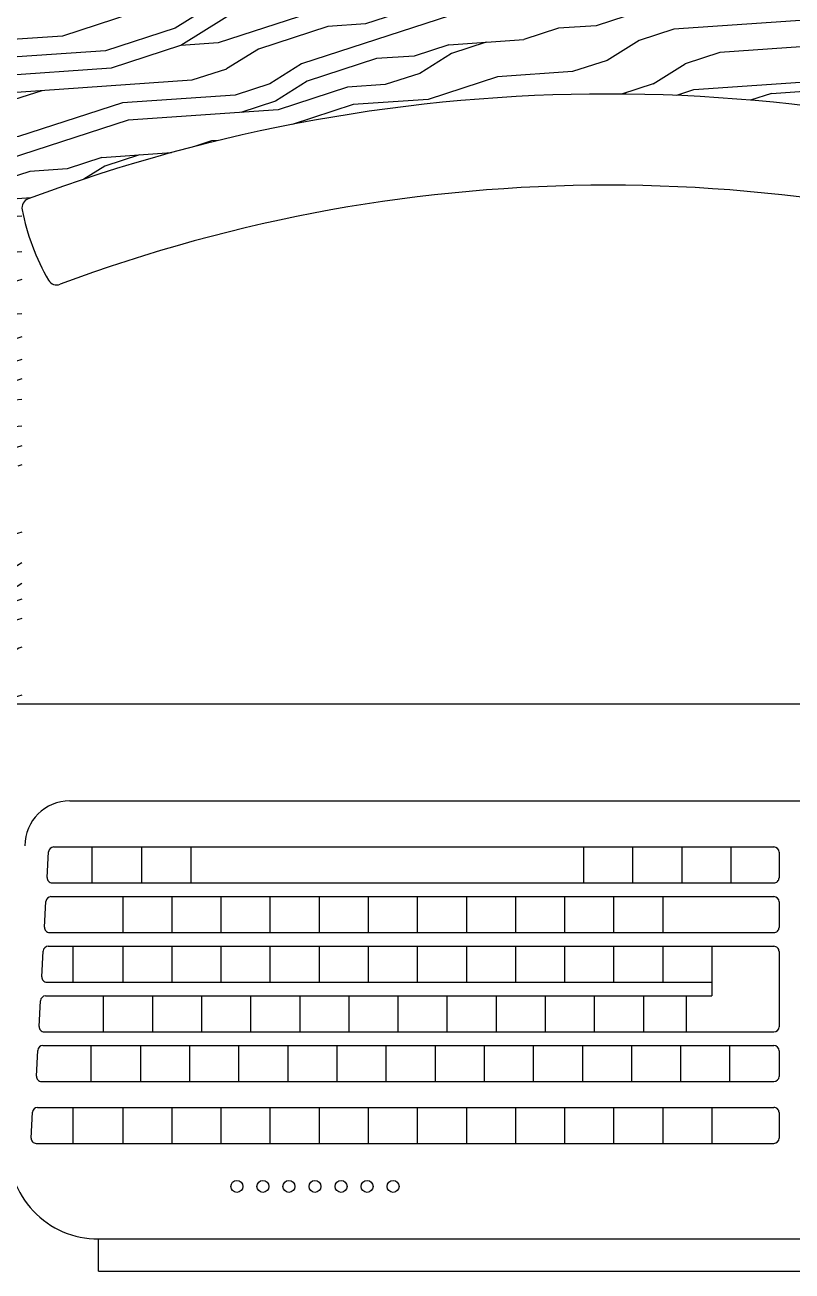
# Model space of a CAD drawing. Header units: millimetres. Extents: x 3258 to 5904, y 891 to 1994.
# Drawn here: x 3374.53 to 3403.98, y 1717.07 to 1764.9 of the extents above; entities that cross this region are included whole.
import ezdxf

# ---------------------------------------------------------------- set-up
doc = ezdxf.new("R2010")
doc.units = ezdxf.units.MM
doc.header["$LTSCALE"] = 0.5
doc.layers.add('22££arredo', color=250, linetype='Continuous')
doc.layers.add('22££retini', color=13, linetype='Continuous')

msp = doc.modelspace()

# ---------------------------------------------------------------- hatches: boundary and pattern name
at = {"layer": '22££retini'}
h = msp.add_hatch(dxfattribs=at)
h.set_pattern_fill('LEGNO1', color=256, scale=14, angle=198, pattern_type=2)
h.set_pattern_definition([(198, (276.8153405115672, -105.1335285132518), (4.326237921249268, -13.31479122813215), [2.8, -4.2, 1.4, -5.600000000000001]), (198, (267.6031425999059, -108.4947648388296), (4.326237921249268, -13.31479122813215), [2.8, -11.2]), (198, (269.1509336187816, -108.7278806081113), (4.326237921249268, -13.31479122813215), [1.4, -12.6]), (198, (276.5822247422856, -106.6813195321275), (4.326237921249268, -13.31479122813215), [0.7000000000000001, -9.799999999999999, 0.7000000000000001, -2.8]), (198, (272.1383597085018, -108.8612423659713), (4.326237921249268, -13.31479122813215), [2.8, -4.2, 0.7000000000000001, -6.3]), (198, (275.575213463566, -108.1125526663623), (4.326237921249268, -13.31479122813215), [2.1, -11.9]), (198, (272.3546716045642, -109.5269819273779), (4.326237921249268, -13.31479122813215), [4.2, -9.799999999999999]), (198, (276.4572649210351, -108.5619803317065), (4.326237921249268, -13.31479122813215), [2.8, -11.2]), (198, (271.2395043778135, -110.6253452809095), (4.326237921249268, -13.31479122813215), [7, -7]), (198, (275.4502536423156, -109.9932134659413), (4.326237921249268, -13.31479122813215), [1.4, -4.2, 2.8, -5.600000000000001]), (198, (266.2380557306543, -113.3544497915191), (4.326237921249268, -13.31479122813215), [2.8, -11.2]), (198, (269.0091699243119, -112.8220719879725), (4.326237921249268, -13.31479122813215), [1.4, -12.6]), (198, (271.7802841179696, -112.289694184426), (4.326237921249268, -13.31479122813215), [1.4, -12.6]), (198, (278.5458356800669, -110.4594450045047), (4.326237921249268, -13.31479122813215), [2.8, -11.2]), (198, (271.9965960140321, -112.9554337458326), (4.326237921249268, -13.31479122813215), [2.8, -11.2]), (198, (272.2129079100945, -113.6211733072392), (4.326237921249268, -13.31479122813215), [2.8, -2.8, 2.8, -5.600000000000001]), (198, (275.0921780517834, -113.421665284396), (4.326237921249268, -13.31479122813215), [1.4, -7, 2.8, -2.8]), (198, (272.5373757541882, -114.6197826493491), (4.326237921249268, -13.31479122813215), [4.2, -9.799999999999999]), (198, (272.7536876502507, -115.2855222107557), (4.326237921249268, -13.31479122813215), [2.8, -11.2]), (198, (278.1877600895348, -113.8878968229593), (4.326237921249268, -13.31479122813215), [4.2, -5.600000000000001, 1.4, -2.8]), (198, (278.4040719855973, -114.5536363843659), (4.326237921249268, -13.31479122813215), [7, -7]), (198, (270.5233531967492, -117.4822489178188), (4.326237921249268, -13.31479122813215), [1.4, -12.6]), (198, (274.6259465132201, -116.5172473221473), (4.326237921249268, -13.31479122813215), [2.8, -11.2]), (198, (277.3970607068778, -115.9848695186008), (4.326237921249268, -13.31479122813215), [1.4, -5.600000000000001, 1.4, -5.600000000000001]), (198, (278.8366957777222, -115.8851155071791), (4.326237921249268, -13.31479122813215), [1.4, -4.2, 2.8, -5.600000000000001]), (198, (276.281893480127, -117.0832328721323), (4.326237921249268, -13.31479122813215), [1.4, -7, 1.4, -4.2]), (198, (273.7270911825318, -118.2813502370855), (4.326237921249268, -13.31479122813215), [4.2, -9.799999999999999]), (198, (279.2693195698471, -117.2165946299924), (4.326237921249268, -13.31479122813215), [2.8, -11.2]), (198, (272.7200799038123, -119.7125833713203), (4.326237921249268, -13.31479122813215), [1.4, -12.6]), (198, (270.1652776062171, -120.9107007362735), (4.326237921249268, -13.31479122813215), [1.4, -12.6]), (212.03624347, (267.8194544959684, -109.1605044002362), (-13.3147912279104, -4.326237920638877), [1.442, -56.281477364]), (212.03624347, (267.4613789054363, -112.5889562186909), (-13.3147912279104, -4.326237920638877), [1.442, -56.281477364]), (212.03624347, (271.3886007809991, -120.1452071634452), (-13.3147912279104, -4.326237920638877), [1.442, -56.281477364]), (212.03624347, (273.7606989289702, -113.8542890765209), (-13.3147912279104, -4.326237920638877), [1.442, -56.281477364]), (212.03624347, (271.7466763715312, -116.7167553449906), (-13.3147912279104, -4.326237920638877), [1.442, -56.281477364]), (212.03624347, (270.0907294046243, -116.1507697950056), (-13.3147912279104, -4.326237920638877), [1.442, -56.281477364]), (212.03624347, (277.505216654909, -116.3177392993041), (-13.3147912279104, -4.326237920638877), [1.442, -56.281477364]), (212.03624347, (271.9629882675937, -117.3824949063972), (-13.3147912279104, -4.326237920638877), [1.442, -56.281477364]), (212.03624347, (267.6776908014987, -113.2546957800975), (-13.3147912279104, -4.326237920638877), [2.884, -54.839477364]), (212.03624347, (269.3336377684057, -113.8206813300825), (-13.3147912279104, -4.326237920638877), [2.884, -54.839477364]), (212.03624347, (269.5499496644681, -114.4864208914891), (-13.3147912279104, -4.326237920638877), [2.884, -54.839477364]), (3.963756530000069, (272.1383597085018, -108.8612423659713), (13.31479122759397, 4.32623792161275), [1.442, -2.884, 1.442, -51.955477364]), (3.963756530000069, (275.4502536423156, -109.9932134659413), (13.31479122759397, 4.32623792161275), [1.442, -56.281477364]), (3.963756530000069, (277.3970607068778, -115.9848695186008), (13.31479122759397, 4.32623792161275), [2.884, -54.839477364]), (32.03624347000004, (267.6031425999059, -108.4947648388296), (13.3147912279104, 4.326237920638875), [1.442, -56.281477364]), (183.9637565300001, (264.9401843542795, -109.3600124230794), (-13.31479122759398, -4.326237921612742), [1.442, -56.281477364]), (183.9637565300001, (270.4488049951564, -112.7223179765509), (-13.31479122759398, -4.326237921612742), [1.442, -56.281477364]), (183.9637565300001, (268.5429383857486, -115.9176540257239), (-13.31479122759398, -4.326237921612742), [1.442, -56.281477364]), (183.9637565300001, (274.1933227210952, -115.1857681993341), (-13.31479122759398, -4.326237921612742), [1.442, -56.281477364]), (183.9637565300001, (276.0655815840645, -116.4174933107257), (-13.31479122759398, -4.326237921612742), [1.442, -56.281477364]), (183.9637565300001, (274.9504143573138, -117.5158566642572), (-13.31479122759398, -4.326237921612742), [1.442, -56.281477364]), (183.9637565300001, (274.1933227210952, -115.1857681993341), (-13.31479122759398, -4.326237921612742), [1.442, -56.281477364]), (183.9637565300001, (270.8478210408429, -118.4808582599287), (-13.31479122759398, -4.326237921612742), [5.768000000000001, -51.955477364]), (183.9637565300001, (275.916485180879, -106.8976314281899), (-13.31479122759398, -4.326237921612742), [5.768000000000001, -51.955477364]), (183.9637565300001, (274.9094739021594, -108.3288645624248), (-13.31479122759398, -4.326237921612742), [5.768000000000001, -51.955477364]), (183.9637565300001, (273.7943066754087, -109.4272279159563), (-13.31479122759398, -4.326237921612742), [1.442, -2.884, 2.884, -50.513477364]), (183.9637565300001, (274.1187745195024, -110.4258372580662), (-13.31479122759398, -4.326237921612742), [2.884, -2.884, 2.884, -49.071477364]), (183.9637565300001, (275.8828774344405, -111.3246925887545), (-13.31479122759398, -4.326237921612742), [5.768000000000001, -51.955477364]), (183.9637565300001, (277.5388244013474, -111.8906781387395), (-13.31479122759398, -4.326237921612742), [5.768000000000001, -51.955477364]), (183.9637565300001, (277.7551362974099, -112.5564177001461), (-13.31479122759398, -4.326237921612742), [5.768000000000001, -51.955477364]), (183.9637565300001, (269.7326538140921, -119.5792216134602), (-13.31479122759398, -4.326237921612742), [1.442, -56.281477364]), (183.96376753, (268.8337984834039, -121.3433245283984), (-13.31479039701567, -4.326240477869074), [2.884, -54.839477364]), (183.96376753, (276.6063613242207, -118.0818422142422), (-13.31479039701567, -4.326240477869074), [2.884, -54.839477364]), (183.96375753, (274.1523822659408, -105.9987760975017), (-13.31479115208687, -4.326238153999694), [5.768000000000001, -51.955477364]), (183.96375753, (269.191874073936, -117.9148727099437), (-13.31479115208687, -4.326238153999694), [4.326, -53.397477364]), (183.96375753, (267.5359271070291, -117.3488871599587), (-13.31479115208687, -4.326238153999694), [8.652, -49.071477364])])
edge = h.paths.add_edge_path()
edge.add_line((3353.681095628507, 1769.847663787704), (3353.681095628508, 1771.335099325138))
edge.add_line((3353.681095628508, 1771.335099325138), (3334.713215430954, 1771.335099325138))
edge.add_line((3334.713215430954, 1771.335099325138), (3334.713215430954, 1752.335099325138))
edge.add_line((3334.713215430954, 1752.335099325138), (3372.414915186028, 1752.335099325138))
edge.add_arc((3498.564903148592, 1753.810885490547), 126.1586200295522, 179.370066601669, 180.6702534261091, ccw=False)
edge.add_line((3372.413907885816, 1755.197897376607), (3372.413907885817, 1761.440033537619))
edge.add_arc((3373.163889681355, 1761.445259086373), 0.7499999999996965, -1.4869819344207258, 180.3992057489696, ccw=False)
edge.add_arc((3613.814090099283, 1756.870261129389), 239.9437022426689, 178.9121254529303, 181.0830086487028)
edge.add_line((3373.9132510984, 1752.335099325138), (3374.413907885816, 1752.335099325138))
edge.add_line((3374.413907885816, 1752.335099325138), (3374.413905982599, 1757.86738962387))
edge.add_arc((3374.790169096244, 1757.867389538122), 0.3762631136454144, 110.50169435597499, 179.9999869425719, ccw=False)
edge.add_arc((3396.913973000233, 1698.699936973373), 63.54468989620749, 69.49830115230691, 110.50169904130021, ccw=False)
edge.add_arc((3419.037776674964, 1757.867389623867), 0.3762631136242659, 1.5183894750541072, 69.49830106887322, ccw=False)
edge.add_line((3419.413907672004, 1757.877359766288), (3419.413907672004, 1752.33509932514))
edge.add_line((3419.413907672004, 1752.33509932514), (3419.91456445942, 1752.335099325139))
edge.add_arc((3180.013725457535, 1756.870261129276), 239.943702243668, 358.9169913513285, 361.0912747483582)
edge.add_line((3419.913907672004, 1761.440033537474), (3419.913907672008, 1762.590033537527))
edge.add_arc((3420.213907672008, 1762.590033537526), 0.3000000000004093, 90, 179.9999999998263, ccw=False)
edge.add_line((3420.213907672008, 1762.890033537526), (3421.113907672, 1762.890033537526))
edge.add_arc((3421.113907672, 1762.590033537525), 0.3000000000001819, 0, 89.99999999982629, ccw=False)
edge.add_line((3421.413907672, 1762.590033537526), (3421.413907672004, 1755.197897376665))
edge.add_arc((3295.262912411184, 1753.810885490534), 126.1586200275972, -0.6702534261133906, 0.6299333983731117, ccw=False)
edge.add_line((3421.412900371793, 1752.335099325138), (3472.713215430954, 1752.335099325138))
edge.add_line((3472.713215430954, 1752.335099325138), (3472.713215430955, 1769.847663787704))
edge.add_line((3472.713215430955, 1769.847663787704), (3353.681095628507, 1769.847663787704))
h = msp.add_hatch(dxfattribs=at)
h.set_pattern_fill('LEGNO1', color=256, scale=14, angle=198, pattern_type=2)
h.set_pattern_definition([(198, (266.3153443264991, -124.1335285132518), (4.326237921249268, -13.31479122813215), [2.8, -4.2, 1.4, -5.600000000000001]), (198, (257.1031464148379, -127.4947648388296), (4.326237921249268, -13.31479122813215), [2.8, -11.2]), (198, (258.6509374337135, -127.7278806081113), (4.326237921249268, -13.31479122813215), [1.4, -12.6]), (198, (266.0822285572175, -125.6813195321275), (4.326237921249268, -13.31479122813215), [0.7000000000000001, -9.799999999999999, 0.7000000000000001, -2.8]), (198, (261.6383635234337, -127.8612423659713), (4.326237921249268, -13.31479122813215), [2.8, -4.2, 0.7000000000000001, -6.3]), (198, (265.0752172784979, -127.1125526663623), (4.326237921249268, -13.31479122813215), [2.1, -11.9]), (198, (261.8546754194961, -128.5269819273779), (4.326237921249268, -13.31479122813215), [4.2, -9.799999999999999]), (198, (265.957268735967, -127.5619803317065), (4.326237921249268, -13.31479122813215), [2.8, -11.2]), (198, (260.7395081927454, -129.6253452809095), (4.326237921249268, -13.31479122813215), [7, -7]), (198, (264.9502574572475, -128.9932134659413), (4.326237921249268, -13.31479122813215), [1.4, -4.2, 2.8, -5.600000000000001]), (198, (255.7380595455862, -132.3544497915191), (4.326237921249268, -13.31479122813215), [2.8, -11.2]), (198, (258.5091737392439, -131.8220719879725), (4.326237921249268, -13.31479122813215), [1.4, -12.6]), (198, (261.2802879329016, -131.289694184426), (4.326237921249268, -13.31479122813215), [1.4, -12.6]), (198, (268.0458394949989, -129.4594450045047), (4.326237921249268, -13.31479122813215), [2.8, -11.2]), (198, (261.496599828964, -131.9554337458326), (4.326237921249268, -13.31479122813215), [2.8, -11.2]), (198, (261.7129117250265, -132.6211733072392), (4.326237921249268, -13.31479122813215), [2.8, -2.8, 2.8, -5.600000000000001]), (198, (264.5921818667154, -132.421665284396), (4.326237921249268, -13.31479122813215), [1.4, -7, 2.8, -2.8]), (198, (262.0373795691202, -133.6197826493491), (4.326237921249268, -13.31479122813215), [4.2, -9.799999999999999]), (198, (262.2536914651826, -134.2855222107557), (4.326237921249268, -13.31479122813215), [2.8, -11.2]), (198, (267.6877639044667, -132.8878968229593), (4.326237921249268, -13.31479122813215), [4.2, -5.600000000000001, 1.4, -2.8]), (198, (267.9040758005292, -133.5536363843659), (4.326237921249268, -13.31479122813215), [7, -7]), (198, (260.0233570116811, -136.4822489178188), (4.326237921249268, -13.31479122813215), [1.4, -12.6]), (198, (264.125950328152, -135.5172473221473), (4.326237921249268, -13.31479122813215), [2.8, -11.2]), (198, (266.8970645218097, -134.9848695186008), (4.326237921249268, -13.31479122813215), [1.4, -5.600000000000001, 1.4, -5.600000000000001]), (198, (268.3366995926541, -134.8851155071791), (4.326237921249268, -13.31479122813215), [1.4, -4.2, 2.8, -5.600000000000001]), (198, (265.7818972950589, -136.0832328721323), (4.326237921249268, -13.31479122813215), [1.4, -7, 1.4, -4.2]), (198, (263.2270949974637, -137.2813502370855), (4.326237921249268, -13.31479122813215), [4.2, -9.799999999999999]), (198, (268.7693233847791, -136.2165946299924), (4.326237921249268, -13.31479122813215), [2.8, -11.2]), (198, (262.2200837187442, -138.7125833713203), (4.326237921249268, -13.31479122813215), [1.4, -12.6]), (198, (259.665281421149, -139.9107007362734), (4.326237921249268, -13.31479122813215), [1.4, -12.6]), (212.03624347, (257.3194583109004, -128.1605044002362), (-13.3147912279104, -4.326237920638877), [1.442, -56.281477364]), (212.03624347, (256.9613827203682, -131.5889562186909), (-13.3147912279104, -4.326237920638877), [1.442, -56.281477364]), (212.03624347, (260.888604595931, -139.1452071634452), (-13.3147912279104, -4.326237920638877), [1.442, -56.281477364]), (212.03624347, (263.2607027439021, -132.8542890765209), (-13.3147912279104, -4.326237920638877), [1.442, -56.281477364]), (212.03624347, (261.2466801864631, -135.7167553449906), (-13.3147912279104, -4.326237920638877), [1.442, -56.281477364]), (212.03624347, (259.5907332195562, -135.1507697950056), (-13.3147912279104, -4.326237920638877), [1.442, -56.281477364]), (212.03624347, (267.0052204698409, -135.3177392993041), (-13.3147912279104, -4.326237920638877), [1.442, -56.281477364]), (212.03624347, (261.4629920825256, -136.3824949063972), (-13.3147912279104, -4.326237920638877), [1.442, -56.281477364]), (212.03624347, (257.1776946164306, -132.2546957800975), (-13.3147912279104, -4.326237920638877), [2.884, -54.839477364]), (212.03624347, (258.8336415833376, -132.8206813300824), (-13.3147912279104, -4.326237920638877), [2.884, -54.839477364]), (212.03624347, (259.0499534794, -133.486420891489), (-13.3147912279104, -4.326237920638877), [2.884, -54.839477364]), (3.963756530000069, (261.6383635234337, -127.8612423659713), (13.31479122759397, 4.32623792161275), [1.442, -2.884, 1.442, -51.955477364]), (3.963756530000069, (264.9502574572475, -128.9932134659413), (13.31479122759397, 4.32623792161275), [1.442, -56.281477364]), (3.963756530000069, (266.8970645218097, -134.9848695186008), (13.31479122759397, 4.32623792161275), [2.884, -54.839477364]), (32.03624347000004, (257.1031464148379, -127.4947648388296), (13.3147912279104, 4.326237920638875), [1.442, -56.281477364]), (183.9637565300001, (254.4401881692114, -128.3600124230794), (-13.31479122759398, -4.326237921612742), [1.442, -56.281477364]), (183.9637565300001, (259.9488088100883, -131.7223179765509), (-13.31479122759398, -4.326237921612742), [1.442, -56.281477364]), (183.9637565300001, (258.0429422006805, -134.9176540257239), (-13.31479122759398, -4.326237921612742), [1.442, -56.281477364]), (183.9637565300001, (263.6933265360271, -134.1857681993341), (-13.31479122759398, -4.326237921612742), [1.442, -56.281477364]), (183.9637565300001, (265.5655853989965, -135.4174933107257), (-13.31479122759398, -4.326237921612742), [1.442, -56.281477364]), (183.9637565300001, (264.4504181722457, -136.5158566642572), (-13.31479122759398, -4.326237921612742), [1.442, -56.281477364]), (183.9637565300001, (263.6933265360271, -134.1857681993341), (-13.31479122759398, -4.326237921612742), [1.442, -56.281477364]), (183.9637565300001, (260.3478248557748, -137.4808582599287), (-13.31479122759398, -4.326237921612742), [5.768000000000001, -51.955477364]), (183.9637565300001, (265.4164889958109, -125.8976314281899), (-13.31479122759398, -4.326237921612742), [5.768000000000001, -51.955477364]), (183.9637565300001, (264.4094777170914, -127.3288645624248), (-13.31479122759398, -4.326237921612742), [5.768000000000001, -51.955477364]), (183.9637565300001, (263.2943104903406, -128.4272279159563), (-13.31479122759398, -4.326237921612742), [1.442, -2.884, 2.884, -50.513477364]), (183.9637565300001, (263.6187783344343, -129.4258372580662), (-13.31479122759398, -4.326237921612742), [2.884, -2.884, 2.884, -49.071477364]), (183.9637565300001, (265.3828812493724, -130.3246925887545), (-13.31479122759398, -4.326237921612742), [5.768000000000001, -51.955477364]), (183.9637565300001, (267.0388282162793, -130.8906781387395), (-13.31479122759398, -4.326237921612742), [5.768000000000001, -51.955477364]), (183.9637565300001, (267.2551401123418, -131.5564177001461), (-13.31479122759398, -4.326237921612742), [5.768000000000001, -51.955477364]), (183.9637565300001, (259.2326576290241, -138.5792216134602), (-13.31479122759398, -4.326237921612742), [1.442, -56.281477364]), (183.96376753, (258.3338022983358, -140.3433245283984), (-13.31479039701567, -4.326240477869074), [2.884, -54.839477364]), (183.96376753, (266.1063651391526, -137.0818422142422), (-13.31479039701567, -4.326240477869074), [2.884, -54.839477364]), (183.96375753, (263.6523860808727, -124.9987760975017), (-13.31479115208687, -4.326238153999694), [5.768000000000001, -51.955477364]), (183.96375753, (258.6918778888679, -136.9148727099437), (-13.31479115208687, -4.326238153999694), [4.326, -53.397477364]), (183.96375753, (257.035930921961, -136.3488871599587), (-13.31479115208687, -4.326238153999694), [8.652, -49.071477364])])
edge = h.paths.add_edge_path()
edge.add_line((3374.413907885817, 1738.835100956475), (3374.413907885817, 1745.684100232412))
edge.add_arc((3376.387574032835, 1749.033830793604), 3.887936842654265, 230.4878867360063, 239.49334574366918, ccw=False)
edge.add_line((3373.913907885816, 1746.034326053557), (3373.913907885817, 1738.835100956475))
edge.add_line((3373.913907885817, 1738.835100956475), (3374.413907885817, 1738.835100956475))
edge = h.paths.add_edge_path()
edge.add_line((3374.413907885817, 1747.689626826711), (3374.413907885817, 1752.33509932514))
edge.add_line((3374.413907885817, 1752.33509932514), (3373.913251098399, 1752.335099325141))
edge.add_arc((3613.814090105267, 1756.870261129423), 239.9437022486524, 181.0830086486837, 181.8904015324372)
edge.add_arc((3376.387614969191, 1749.033770685625), 2.387936842636359, 181.8889276952389, 214.2558416075374)
edge = h.paths.add_edge_path()
edge.add_arc((3180.013725449064, 1756.870261129558), 239.9437022521428, 358.1128708451074, 358.9169913512994)
edge.add_line((3419.91456445942, 1752.335099325139), (3419.413907672003, 1752.335099325139))
edge.add_line((3419.413907672003, 1752.335099325139), (3419.413907672004, 1747.689626826713))
edge.add_arc((3417.440241524993, 1749.033830793585), 2.387936842634311, 325.7424134688658, 358.4384139872512)
edge = h.paths.add_edge_path()
edge.add_line((3419.913907672004, 1738.835100956475), (3419.913907672004, 1746.034326087535))
edge.add_arc((3417.440241380713, 1749.033830708574), 3.887936842632465, 300.50665672423787, 309.512116020093, ccw=False)
edge.add_line((3419.413907672004, 1745.684100232413), (3419.413907672004, 1738.835100956475))
edge.add_line((3419.413907672004, 1738.835100956475), (3419.913907672004, 1738.835100956475))
h.paths.add_polyline_path([(3421.413907672004, 1752.335099325139), (3421.413907672004, 1738.835100956475), (3462.213219245886, 1738.835100956475), (3462.213219245886, 1752.335099325138)])
edge = h.paths.add_edge_path()
edge.add_line((3327.013219244581, 1741.665378352173), (3327.013219244582, 1741.584916997733))
edge.add_arc((3322.421357148504, 1737.314690811073), 6.270568490546097, 14.032230268343824, 42.9214498246439, ccw=False)
edge.add_line((3328.504808651096, 1738.835100956474), (3372.413907885816, 1738.835100956474))
edge.add_line((3372.413907885816, 1738.835100956474), (3372.413907885816, 1752.335099325138))
edge.add_line((3372.413907885816, 1752.335099325138), (3324.213219245886, 1752.335099325138))
edge.add_line((3324.213219245886, 1752.335099325138), (3324.213219245618, 1741.785409170391))
edge.add_line((3324.213219245618, 1741.785409170391), (3325.263219244582, 1741.785409170391))
edge.add_arc((3326.080313743177, 1744.506527096644), 2.841148744470729, 253.2860926502859, 270)
edge.add_line((3326.080313743177, 1741.665378352173), (3327.013219244581, 1741.665378352173))
edge = h.paths.add_edge_path()
edge.add_line((3327.013219244582, 1740.972337170799), (3327.013219244582, 1740.905439988609))
edge.add_line((3327.013219244582, 1740.905439988609), (3326.080313743174, 1740.905439988622))
edge.add_arc((3326.080313743136, 1738.064291244131), 2.841148744490751, 89.99999999924802, 106.7139073505326)
edge.add_line((3325.263219244497, 1740.785409170391), (3324.213219245752, 1740.785409170391))
edge.add_line((3324.213219245752, 1740.785409170391), (3324.213219245886, 1733.335099325138))
edge.add_line((3324.213219245886, 1733.335099325138), (3326.913907883956, 1733.335099325138))
edge.add_line((3326.913907883956, 1733.335099325138), (3326.913907883955, 1738.835100956474))
edge.add_line((3326.913907883955, 1738.835100956474), (3328.091624108014, 1738.835100956474))
edge.add_arc((3322.421357148512, 1737.314690811044), 5.870568490560219, 15.01005600781254, 38.53906385757811)

# ---------------------------------------------------------------- linework, layer by layer
at = {"layer": '22££arredo'}
for p, q in [((3326.913907883955, 1738.835100956474), (3466.913907887681, 1738.835100956474)), ((3376.251145123077, 1735.115842946134), (3413.558043014005, 1735.115842946134)), ((3375.631153519245, 1733.344418996099), (3403.282315847793, 1733.344419259431)), ((3377.10146180224, 1733.344419003171), (3377.101461815337, 1731.96693354257)), ((3379.009962255639, 1733.344419021332), (3379.009962268794, 1731.96693356073)), ((3380.894573859909, 1733.34441903926), (3380.894573873005, 1731.966933578688)), ((3395.9714666936, 1733.344419182858), (3395.971466706755, 1731.966933722286)), ((3397.856078297811, 1733.344419200845), (3397.856078310966, 1731.966933740243)), ((3399.740689902081, 1733.344419218773), (3399.740689915177, 1731.9669337582)), ((3401.625301506234, 1733.34441923673), (3401.625301519389, 1731.966933776128)), ((3375.382931768467, 1732.172610322856), (3375.43629421804, 1733.159808236813)), ((3403.477459623226, 1733.149275487724), (3403.477459632713, 1732.162077574319)), ((3375.57779107334, 1731.966933535003), (3403.282315860948, 1731.966933798858)), ((3375.528151581626, 1731.438897441285), (3403.282315865954, 1731.438897705635)), ((3378.281633118148, 1731.438897467508), (3378.281633131302, 1730.061412006906)), ((3380.166244722359, 1731.438897485465), (3380.166244735456, 1730.061412024892)), ((3382.05085632657, 1731.438897503422), (3382.050856339725, 1730.06141204282)), ((3383.935467930782, 1731.438897521379), (3383.935467943937, 1730.061412060777)), ((3385.820079534993, 1731.438897539307), (3385.82007954809, 1730.061412078705)), ((3387.704691139204, 1731.438897557264), (3387.704691152359, 1730.061412096691)), ((3389.589302743474, 1731.438897575221), (3389.589302756571, 1730.061412114619)), ((3391.473914347627, 1731.438897593178), (3391.473914360782, 1730.061412132576)), ((3393.358525951897, 1731.438897611106), (3393.358525964994, 1730.061412150533)), ((3395.243137556108, 1731.438897629063), (3395.243137569205, 1730.06141216849)), ((3397.12774916032, 1731.43889764702), (3397.127749173416, 1730.061412186447)), ((3399.012360764531, 1731.438897664977), (3399.012360777628, 1730.061412204375)), ((3375.279929830847, 1730.267088768071), (3375.33329228042, 1731.254286681999)), ((3403.477459641445, 1731.243753933899), (3403.477459650816, 1730.256556020495)), ((3375.47478913572, 1730.061411980188), (3403.282315879051, 1730.061412245062)), ((3375.425149644007, 1729.5333758865), (3403.282315884115, 1729.53337615184)), ((3376.373132682851, 1729.533375895522), (3376.373132696006, 1728.155890434949)), ((3378.281633136308, 1729.533375913712), (3378.281633149405, 1728.15589045311)), ((3380.16624474052, 1729.533375931669), (3380.166244753675, 1728.155890471067)), ((3382.050856344673, 1729.533375949597), (3382.050856357828, 1728.155890489024)), ((3383.935467948942, 1729.533375967554), (3383.935467962039, 1728.155890506952)), ((3385.820079553154, 1729.533375985511), (3385.820079566309, 1728.155890524909)), ((3387.704691157365, 1729.533376003468), (3387.704691170462, 1728.155890542866)), ((3389.589302761577, 1729.533376021396), (3389.589302774732, 1728.155890560824)), ((3391.473914365846, 1729.533376039353), (3391.473914378943, 1728.155890578751)), ((3393.358525969999, 1729.53337605731), (3393.358525983154, 1728.155890596738)), ((3395.243137574269, 1729.533376075267), (3395.243137587366, 1728.155890614666)), ((3397.12774917848, 1729.533376093195), (3397.127749191577, 1728.155890632623)), ((3399.012360782634, 1729.533376111152), (3399.012360795788, 1728.155890650551)), ((3400.896972386903, 1729.533376129109), (3400.896972405006, 1727.627854575314)), ((3375.176927893228, 1728.361567213286), (3375.230290342801, 1729.348765127184)), ((3403.477459659547, 1729.338232380103), (3403.477459687138, 1726.445512912875)), ((3375.371787198101, 1728.155890425403), (3400.8969724, 1728.155890668537)), ((3375.322147706387, 1727.627854331686), (3400.896972405006, 1727.627854575314)), ((3377.537738824069, 1727.627854352815), (3377.537738837165, 1726.250368892213)), ((3379.42235042828, 1727.627854370743), (3379.422350441377, 1726.25036891017)), ((3381.306962032491, 1727.6278543887), (3381.306962045588, 1726.250368928098)), ((3383.191573636703, 1727.627854406657), (3383.191573649799, 1726.250368946085)), ((3385.076185240914, 1727.627854424614), (3385.076185254069, 1726.250368964013)), ((3386.960796845126, 1727.627854442542), (3386.960796858222, 1726.25036898197)), ((3388.845408449337, 1727.627854460499), (3388.845408462492, 1726.250368999898)), ((3390.730020053606, 1727.627854478456), (3390.730020066703, 1726.250369017884)), ((3392.61463165776, 1727.627854496413), (3392.614631670915, 1726.250369035812)), ((3394.499243262029, 1727.627854514341), (3394.499243275126, 1726.250369053769)), ((3396.383854866241, 1727.627854532298), (3396.383854879337, 1726.250369071697)), ((3398.268466470394, 1727.627854550256), (3398.268466483549, 1726.250369089683)), ((3399.907199289863, 1727.627854565855), (3399.907199302959, 1726.250369105283)), ((3375.073925955609, 1726.4560456585), (3375.127288405181, 1727.443243572399)), ((3375.268785260481, 1726.250368870589), (3403.282315915372, 1726.250369137442)), ((3375.219145768768, 1725.722332776901), (3403.282315920436, 1725.72233304419)), ((3377.055939345018, 1725.722332794421), (3377.055939358173, 1724.344847333819)), ((3378.964439798476, 1725.722332812582), (3378.964439811572, 1724.34484735198)), ((3380.849051402687, 1725.722332830539), (3380.849051415842, 1724.344847369966)), ((3382.733663006898, 1725.722332848496), (3382.733663019995, 1724.344847387894)), ((3384.61827461111, 1725.722332866424), (3384.618274624207, 1724.344847405851)), ((3386.502886215321, 1725.722332884381), (3386.502886228476, 1724.344847423779)), ((3388.387497819533, 1725.722332902338), (3388.387497832629, 1724.344847441766)), ((3390.272109423744, 1725.722332920295), (3390.272109436899, 1724.344847459693)), ((3392.156721028014, 1725.722332938223), (3392.15672104111, 1724.344847477651)), ((3394.041332632167, 1725.72233295618), (3394.041332645322, 1724.344847495579)), ((3395.925944236436, 1725.722332974137), (3395.925944249533, 1724.344847513565)), ((3397.810555840648, 1725.722332992094), (3397.810555853803, 1724.344847531493)), ((3399.695167444801, 1725.722333010022), (3399.695167457956, 1724.34484754945)), ((3401.579779049071, 1725.722333027979), (3401.579779062167, 1724.344847567378)), ((3374.970924017931, 1724.550524103686), (3375.024286467562, 1725.537722017614)), ((3403.477459695869, 1725.527189272483), (3403.47745970524, 1724.53999135905)), ((3375.165783322862, 1724.344847315804), (3403.282315933533, 1724.344847583618)), ((3375.013141879792, 1723.346170355448), (3403.282315943021, 1723.346170624687)), ((3376.373132741757, 1723.346170368399), (3376.373132754854, 1721.968684907797)), ((3378.281633195214, 1723.34617038656), (3378.281633208369, 1721.968684925958)), ((3380.166244799426, 1723.346170404517), (3380.166244812523, 1721.968684943944)), ((3382.050856403637, 1723.346170422474), (3382.050856416792, 1721.968684961872)), ((3383.935468007907, 1723.346170440402), (3383.935468021004, 1721.968684979829)), ((3385.82007961206, 1723.346170458359), (3385.820079625215, 1721.968684997786)), ((3387.70469121633, 1723.346170476316), (3387.704691229426, 1721.968685015743)), ((3389.589302820541, 1723.346170494273), (3389.589302833638, 1721.968685033671)), ((3391.473914424752, 1723.346170512201), (3391.473914437849, 1721.968685051628)), ((3393.358526028964, 1723.346170530158), (3393.35852604206, 1721.968685069585)), ((3395.243137633175, 1723.346170548115), (3395.243137646272, 1721.968685087542)), ((3397.127749237387, 1723.346170566072), (3397.127749250483, 1721.96868510547)), ((3399.012360841598, 1723.346170584029), (3399.012360854753, 1721.968685123427)), ((3400.896972445809, 1723.346170601957), (3400.896972458906, 1721.968685141384)), ((3374.764920129013, 1722.174361682204), (3374.818282578644, 1723.161559596161)), ((3403.477459718511, 1723.151026852951), (3403.477459727883, 1722.163828939547)), ((3374.959779433886, 1721.968684894351), (3403.282315956176, 1721.968685164115)), ((3377.348287169802, 1718.300129585083), (3412.460896319515, 1718.300129585083)), ((3377.348287169802, 1717.068059133568), (3377.348287169802, 1718.300129585083)), ((3377.348287169802, 1717.068059133568), (3412.460896319515, 1717.068059133568))]:
    msp.add_line(p, q, dxfattribs=at)
for points in [[(3419.169788154662, 1758.219734483206, 0.1808467717243796), (3374.658157616525, 1758.219734483206)], [(3417.943952391376, 1754.941422923661, 0.1808467717243796), (3375.883993379811, 1754.941422923661, 0.1808467717243796)]]:
    msp.add_lwpolyline(points, format="xyb", dxfattribs=at)
for centre in [(3382.665591920939, 1720.317236261382), (3383.664939858232, 1720.317236261382), (3384.664287795584, 1720.317236261382), (3385.663635732935, 1720.317236261382), (3386.662983670287, 1720.317236261382), (3387.662331607638, 1720.317236261382), (3388.66167954499, 1720.317236261382)]:
    msp.add_circle(centre, 0.2295714617771765, dxfattribs=at)
for centre, radius, start, end in [((3374.790169096221, 1757.86738962387), 0.3762631136214067, 110.5392431916939, 189.9241042980752), ((3383.139172900849, 1759.52169082245), 8.887493223191749, 191.1532852761593, 209.8659592903371), ((3375.752055482913, 1755.293786786491), 0.376255100253085, 211.7201846160253, 290.5277350583522), ((3376.251145123077, 1733.393986120411), 1.721856825733717, 90, 179.9999999999739), ((3375.631153521108, 1733.1492752225), 0.1951437735831546, 90.00000054572742, 176.9059187807433), ((3403.282315849714, 1733.149275485861), 0.1951437735831546, 5.45750207348202e-07, 90.00000054572742), ((3375.577791071535, 1732.162077308572), 0.1951437735831546, 176.9059187807433, 270.0000005457274), ((3403.282315859085, 1732.162077572457), 0.1951437735831546, 270.0000005457274, 5.45750207348202e-07), ((3375.528151583489, 1731.243753667715), 0.1951437735831546, 90.00000054572742, 176.9059187807433), ((3403.282315867817, 1731.243753932065), 0.1951437735831546, 5.45750207348202e-07, 90.00000054572742), ((3375.474789133857, 1730.256555753758), 0.1951437735831546, 176.9059187807433, 270.0000005457274), ((3403.282315877246, 1730.256556018632), 0.1951437735831546, 270.0000005457274, 5.45750207348202e-07), ((3375.425149645869, 1729.33823211293), 0.1951437735831546, 90.00000054572742, 176.9059187807433), ((3403.282315885977, 1729.338232378241), 0.1951437735831546, 5.457241522442516e-07, 90.00000054572742), ((3375.371787196238, 1728.351034198973), 0.1951437735831546, 176.9059187807433, 270.0000005457274), ((3375.322147708192, 1727.432710558116), 0.1951437735831546, 90.00000054572742, 176.9059187807433), ((3375.26878525856, 1726.445512644188), 0.1951437735831546, 176.9059187807433, 270.0000005457274), ((3403.28231591351, 1726.445512911012), 0.1951437735831546, 270.0000005457274, 5.457241522442516e-07), ((3375.219145770572, 1725.527189003331), 0.1951437735831546, 90.00000054572742, 176.9059187807433), ((3403.282315922241, 1725.527189270621), 0.1951437735831546, 5.45750207348202e-07, 90.00000054572742), ((3375.165783320941, 1724.539991089403), 0.1951437735831546, 176.9059187807433, 270.0000005457274), ((3403.28231593167, 1724.539991357216), 0.1951437735831546, 270.0000005457274, 5.457241522442516e-07), ((3375.013141881655, 1723.151026581849), 0.1951437735831546, 90.00000054572742, 176.9059187807433), ((3403.282315944884, 1723.151026851117), 0.1951437735831546, 5.457241522442516e-07, 90.00000054572742), ((3377.348287169802, 1721.743843236587), 3.443713651467434, 176.9059187807433, 270), ((3374.959779432023, 1722.163828667921), 0.1951437735831546, 176.9059187807433, 270.0000005457274), ((3403.282315954313, 1722.163828937684), 0.1951437735831546, 270.0000005457274, 5.457241522442516e-07)]:
    msp.add_arc(centre, radius, start, end, dxfattribs=at)

doc.saveas('drawing.dxf')
